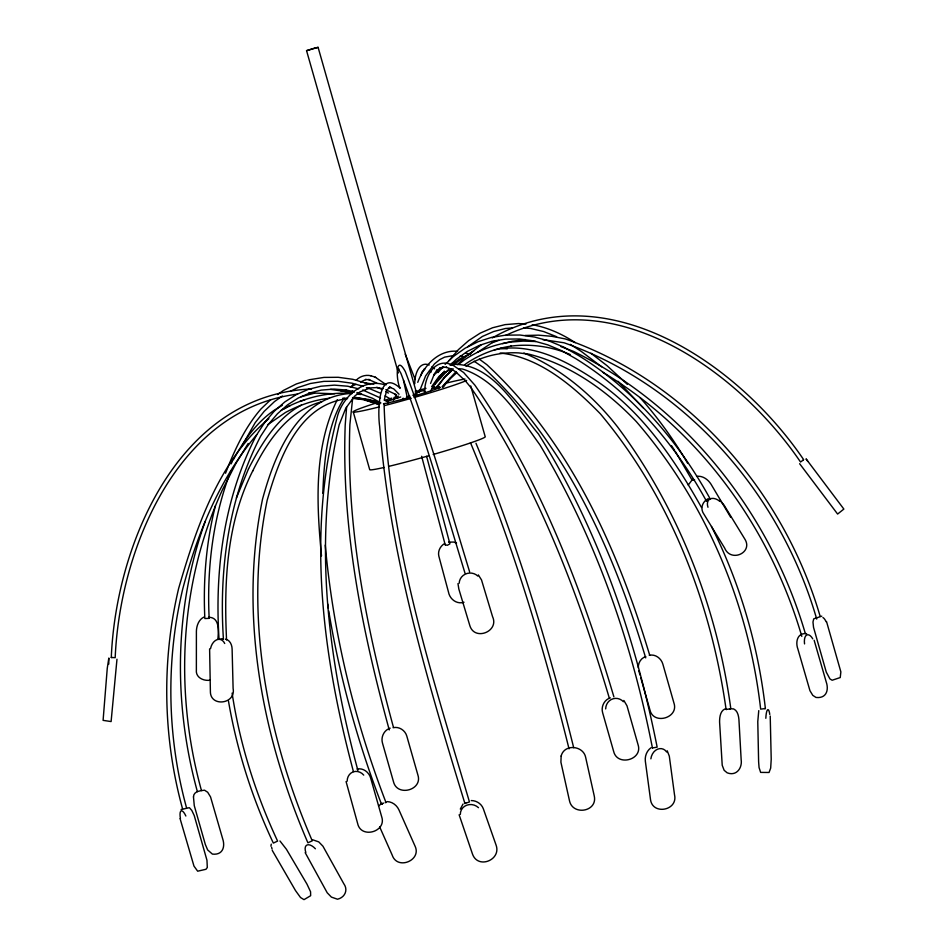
<?xml version="1.0" encoding="UTF-8"?>
<svg xmlns="http://www.w3.org/2000/svg" width="947" height="947" viewBox="0 0 947 947"><rect width="100%" height="100%" fill="white"/><g stroke="black" fill="none" stroke-linecap="round" stroke-linejoin="round"><path stroke-width="1.42" d="M217.94 638.811C218.449 631.223 219.976 617.136 208.577 617.29M322.809 493.316C324.063 461.982 326.869 424.647 344.152 398.273M384.068 403.943C388.4 540.216 430.932 672.24 469.463 801.943L464.906 803.494C427.156 680.372 389.963 555.108 379.629 426.197C377.9 414.703 376.953 366.702 400.238 388.27C396.26 382.766 394.852 352.213 405.304 371.532C430.269 437.088 449.091 504.822 469.629 571.858M116.978 659.242L111.107 721.567L103.093 720.359L107.26 668.286L108.834 658.035L108.775 664.119M426.6 456.312L449.908 543.838L447.256 545.33L445.469 544.75M297.453 394.141C176.497 409.317 119.748 550.278 115.191 657.668L111.284 657.478C115.996 543.033 179.516 394.224 311.563 388.98M448.286 363.518C432.234 359.848 423.368 381.227 424.931 393.419M209.607 648.896L210.388 691.393C210.116 707.385 236.205 704.248 233.104 688.41L232.11 649.015C232.015 644.883 229.967 639.983 225.457 639.201M638.314 667.765C638.077 662.936 640.989 657.94 645.818 656.638M346.626 407.08L345.205 425.156C341.358 528.39 362.168 630.844 389.253 729.948M397.633 398.225L394.532 393.656M414.798 383.748C414.455 376.03 418.491 360.594 429.24 364.986M464.906 803.494L465.829 802.677M393.36 400.119L394.923 397.645M403.138 398.344L403.138 399.291M407.115 398.273L406.583 396.639M384.541 398.841L386.66 390.46L389.572 387.228L388.53 387.844L390.732 387.311L389.513 387.311L393.727 388.838L399.066 394.283M352.663 398.249L349.881 424.599C346.057 527.1 366.619 628.855 393.443 727.272M347.596 398.628C298.518 404.274 279.187 458.478 267.172 500.288C243.568 614.39 266.569 735.038 312.25 840.829L307.893 842.794C261.81 736.032 238.656 614.26 262.544 499.128C274.654 454.69 297.559 396.331 351.444 393.407M758.76 710.629L757.778 721.614L758.618 761.779L759.068 767.591L760.642 772.397L769.047 772.48L770.68 768.088L771.213 759.257L770.219 716.05M451.139 364.5C491.765 361.576 515.831 407.21 538.417 433.951C598.326 528.982 635.366 637.367 657.147 747.147L652.483 747.952M384.66 384.778C363.624 378.232 344.081 395.621 337.89 414.679C306.047 531.551 322.678 656.259 353.432 771.604M215.419 505.745C206.091 542.513 203.049 580.7 204.848 618.545L209.074 618.367M388.057 403.718L387.903 402.108M430.565 383.452L434.436 373.698L437.419 369.839L436.603 370.632L440.035 368.099L439.479 368.336L443.338 367.152L442.746 367.258L446.984 367.412L445.871 367.211L450.997 368.892L455.365 371.579L465.415 380.907L470.635 387.216C535.659 481.159 576.912 589.318 609.347 698.211M205.227 521.418C174.118 607.725 173.171 703.479 197.367 791.609M420.776 375.651L422.019 371.946L424.931 368.714L423.889 369.342M236.395 497.909L248.552 468.741M460.313 809.081L463.059 803.991M225.528 473.24C234.406 450.429 244.788 427.618 260.958 408.974L270.735 399.658M230.973 470.766L229.067 475.548C212.542 521.051 206.825 569.999 209.157 618.213M387.583 403.671L388.104 401.339L387.323 401.137M505.639 335.451C616.331 282.786 739.879 372.787 800.464 461.923L800.629 461.734M424.138 391.821L424.658 390.993M688.209 485.065L693.05 478.72M417.757 382.363C423.7 365.838 438.556 349.396 457.602 351.301M453.163 368.762L445.102 376.61L437.064 386.4L438.473 388.708M351.775 386.921L353.042 384.304M231.056 463.923L232.346 461.402M248.493 468.848C261.277 444.309 276.169 418.55 301.418 405.067M241.947 445.93L255.228 422.622L264.142 411.412L274.464 401.599L282.419 395.976M430.577 391.004L437.029 380.327L444.356 371.141M337.286 399.67C313.658 447.742 316.511 504.053 321.507 555.913M431.654 386.696L438.958 376.456L442.971 373.13L451.92 369.164M271.28 844.156L270.901 846.168M233.092 460.195C243.71 440.947 256.329 422.161 274.95 409.791L282.301 405.328M248.185 443.48L235.945 463.403L222.569 489.516C179.409 583.092 174.13 691.772 201.462 790.579M403.15 398.367L403.02 400.048M450.914 365.258L452.524 362.796M434.495 384.328L443.137 373.023M438.497 372.017L442.734 366.69M443.303 386.897L450.476 377.877M356.084 380.374C359.765 376.29 365.684 374.444 371.023 375.793M442.071 386.767L456.063 371.638M711.481 526.508C740.081 583.364 758.168 645.369 765.389 708.557L760.654 709.125C748.698 603.902 705.681 501.732 636.254 421.522C607.003 390.756 569.987 364.358 528.734 354.131L518.696 352.911C500.845 351.882 481.514 356.167 466.054 366.134M442.533 387.252L447.458 381.286L456.821 372.656M434.827 384.34L448.677 369.354M433.631 375.403L440.213 369.235L443.989 367.14M449.008 360.606L458.324 349.715L468.658 340.612L480.212 333.131L492.594 327.757L505.142 324.62L518.565 323.543L525.916 324.146M450.239 371.887L452.311 369.815M457.496 364.631L463.699 358.404L481.076 344.957M256.791 434.637C219.479 478.661 197.154 533.966 182.641 589.365C165.689 661.053 167.039 736.849 186.559 807.886M451.518 370.75L444.025 378.007L439.112 384.79M445.114 364.406L453.554 356.38L465.166 348.176L478.069 341.701L491.375 337.428L505.674 335.143L519.974 335.025L534.499 337.014L549.438 341.109L563.867 347.158L578.191 355.291C634.383 389.868 678.62 441.491 710.214 498.974M450.038 365.211L456.229 359.327L467.202 351.491L479.454 345.359L492.026 341.263L505.591 339.109L519.572 338.99L533.777 340.92L547.674 344.826L561.808 350.757L575.409 358.44C631.164 392.756 675.057 443.977 706.403 501.022L706.793 501.022M398.367 372.952L306.556 50.664L314.949 48.001L318.097 47.35L416.787 393.786L412.797 395.207M318.097 47.35L306.556 50.664M415.212 392.07L416.159 391.395M708.297 498.631C702.248 501.543 699.892 508.811 703.988 514.28L724.644 548.041C730.824 563.015 753.705 552.48 744.638 538.772L723.982 505.011L719.874 500.347M467.723 346.78L482.402 336.445L493.671 331.521L505.461 328.491L512.505 327.934M651.015 747.763C646.801 750.722 644.741 756.085 645.333 761.139L650.53 799.742C652.732 815.391 678.301 810.537 674.501 794.734L669.304 756.132L667.221 750.805M692.695 479.371L692.15 480.247L694.577 479.667M344.081 391.348L345.915 389.809M354.332 391.904L346.495 390.034L333.971 389.075L321.282 390.093L309.918 392.946L298.222 398.036L287.604 404.807L277.495 413.721L268.392 424.374L260.567 436.354C228.369 498.335 218.911 569.916 223.409 638.988L222.995 639.225M378.587 805.992L382.043 803.198M477.501 352.379L495.399 340.565M268.877 418.621C218.887 460.479 196.266 527.704 178.64 588.418C161.546 660.734 162.884 737.192 182.558 808.845M267.646 424.753L285.544 412.43C299.181 405.186 314.025 399.906 329.438 398.261M453.743 364.82L462.29 358.12L473.914 350.852M803.293 460.064L801.02 461.651M458.573 364.37L464.326 359.955C478.117 350.65 493.932 344.542 510.397 342.127L523.17 341.098L535.801 341.524M464.527 364.891L466.433 363.399C479.833 354.379 495.163 348.449 511.143 346.105L510.859 346.14C530.947 343.536 551.604 346.578 570.212 354.533M434.2 386.873L433.702 387.714L434.413 388.732M444.652 543.507C440.308 546.005 437.585 551.249 438.863 556.232L448.452 591.958C449.671 599.108 456.75 604.624 464.006 602.256M360.476 382.055L366.063 379.427L365.483 379.534L369.721 379.688L368.608 379.487L376.87 383.133M451.837 364.607L459.354 359.209L471.31 353.302M277.601 394.544L283.413 390.436L296.34 383.961L309.633 379.688L323.933 377.415L338.233 377.297L352.746 379.285L370.277 384.494M437.064 386.4L437.999 386.234M328.775 610.993L329.201 613.798C340.186 678.81 357.848 742.649 381.499 804.192L382.162 803.79M385.903 802.594L385.974 802.488C354.32 719.945 333.143 633.2 325.247 545.093M492.239 337.937C606.885 272.345 739.453 364.962 803.672 459.686L803.399 459.792M281.247 410.359L283.698 408.844C304.555 397.527 328.573 391.727 352.296 393.502M284.207 408.903L286.515 407.518M708.025 499.72L706.403 501.022M350.26 386.861L355.965 384.375M350.508 392.153L352.9 390.815M111.284 657.478L112.16 657.455M204.138 616.994C198.799 619.374 196.574 625.659 196.396 631.152L196.372 669.837C195.425 677.567 203.629 681.272 210.175 680.183M290.362 391.312L297.713 387.631L310.296 383.523L323.862 381.369L337.83 381.262L352.024 383.204L363.044 386.305M725.213 708.829C720.205 710.866 719.542 717.341 719.59 722.076L722.218 765.283L724.147 770.302L727.142 772.811C736.435 776.481 742.448 768.005 741.158 759.66L738.92 719.495C738.542 715.589 737.595 710.7 733.617 708.912L731.96 708.841M390.176 728.172C384.08 730.019 380.706 737.026 382.47 743.028L393.514 781.831C397.255 797.066 422.966 790.094 417.864 774.918L406.808 736.115C405.233 730.35 399.042 726.278 393.135 727.71M610.342 697.868C604.245 699.703 600.872 706.722 602.635 712.712L613.68 751.516C617.432 766.762 643.131 759.79 638.029 744.602L626.985 705.799L623.86 700.472M287.663 406.819L290.102 405.707M382.612 803.553L383.736 803.08M500.123 353.018C539.411 357.066 572.971 385.808 600.327 413.792C670.062 497.08 711.008 602.458 726.089 709.433L730.824 708.794C717.057 607.477 678.739 509.107 617.598 426.943C592.905 395.361 561.121 368.478 523.892 353.03M415.342 390.898L418.089 390.981L419.036 392.437L425.653 375.829L434.472 363.861L439.81 359.564L444.628 357.126L454.122 355.433M492.369 342.672L498.69 340.387M730.824 708.794L729.569 709.054M321.802 401.741C287.959 410.513 267.326 441.373 252.731 470.931L252.778 470.825C226.404 522.791 223.906 582.772 226.546 639.852M301.122 396.757L314.463 393.147M299.915 401.41L305.029 399.764M821.795 616.166L813.722 618.853L812.976 622.049L813.532 627.34L826.281 672.121L829.939 678.928L832.164 680.242L840.238 677.555L840.865 671.897L826.53 621.552M181.066 809.578L189.364 807.661L191.815 810.454L194.218 815.509L206.967 860.29L207.298 867.511L205.961 869.287L197.663 871.193L193.969 866.091L180.06 818.575M409.802 396.071L407.139 396.757M806.631 633.661C797.196 632.537 795.314 642.22 797.871 648.991L809.957 690.706L812.786 695.358L815.994 697.442C826.447 698.685 829.016 690.032 826.234 681.994L814.148 640.279M382.15 804.098L381.499 804.192M502.62 343.607L512.469 341.216L525.384 339.523M385.311 802.547L385.974 802.488M414.881 394.118L416.787 393.786M494.346 349.94C531.965 341.512 567.857 361.707 598.031 381.901C643.51 413.129 674.88 460.159 701.502 507.497M726.74 709.445L726.089 709.433M448.582 542.122L453.708 542.063L456.549 543.057M649.287 655.312C655.348 653.844 661.302 658.461 662.876 664.202L673.933 703.005C679.129 718.004 653.134 725.438 649.867 709.646L640.788 677.78M357.043 769.094C363.103 767.626 369.058 772.255 370.632 777.984L381.688 816.788C386.885 831.786 360.89 839.22 357.623 823.428L346.069 781.559M220.911 638.763L223.409 638.988M696.554 476.377C702.437 475.418 707.977 479.395 710.996 484.166L730.634 517.216M764.608 708.534L765.389 708.557M525.064 335.475L538.488 335.167L551.888 336.315L565.3 338.931C688.942 382.197 783.796 491.789 820.173 616.426M308.829 392.887L334.528 393.763M312.652 839.776L318.76 841.895L322.939 846.204L343.737 883.646C348.378 889.86 345.016 897.436 337.511 899.224L331.403 897.105L327.224 892.796L305.171 852.631M342.743 398.225L347.004 398.273M500.395 348.295L507.225 348.887M357.93 393.49L360.854 393.538M353.326 398.154L368.868 399.456L380.031 402.795M341.05 391.016L353.681 392.236M523.88 327.958L530.64 328.455L543.685 331.568L556.635 336.706M542.749 339.594L564.092 342.79C686.954 385.938 780.908 495.127 816.716 619.089M357.658 393.952L361.683 394.295M352.544 397.586L361.209 398.32L380.907 402.949M458.81 368.726L462.574 369.034C497.341 380.209 519.252 416.42 539.908 444.853C595.604 537.849 631.767 641.924 652.447 748.083M364.926 382.86L373.876 384.127M366.347 387.749L369.188 388.01M471.263 800.558C476.471 800.535 481.502 803.802 483.313 808.726L496.086 845.115C501.484 859.994 477.915 869.547 472.494 854.064L459.129 814.775M330.574 389.371L352.272 392.555M352.698 398.332L362.606 399.539L379.617 404.416M387.063 801.612C392.212 801.671 396.781 805.199 398.888 809.78L415.046 846.133C421.865 860.35 397.29 870.589 392.188 855.082L379.629 826.802M356.924 394.094L359.529 394.414M460.218 355.942L462.905 356.392M383.05 388.708L376.314 387.595L370.372 387.903L359.943 391.892L354.616 396.177L345.797 408.157L339.192 424.73C312.794 538.867 327.52 658.603 357.907 770.432M357.978 393.881L360.819 394.544M355.634 397.361L363.991 399.303L378.895 404.606M532.214 324.714C547.709 327.437 562.175 334.042 575.255 342.648M358.724 388.85L347.644 386.21L334.398 385.133L320.962 386.21L308.414 389.359L296.032 394.733L284.822 401.93L274.18 411.294L264.888 422.184L256.554 435.016C224.072 497.483 214.531 569.644 219.053 639.284M356.948 392.532L372.538 398.285L380.232 402.558M452.465 364.891L463.628 372.502L474.838 385.098C540.027 479.277 581.375 587.685 613.893 696.85M375.19 377.166L386.352 384.766M447.753 363.34L452.986 365.068M370.49 375.616L375.722 377.332M465.699 352.876L470.434 354.58M385.82 389.702L396.556 394.828M560.932 346.626L573.385 351.349C686.457 406.748 770.254 513.605 805.376 633.673M436.153 386.814L437.123 387.276M362.713 390.01L380.528 397.989M376.823 387.252L382.055 389.454M367.176 387.643L379.996 393.041M474.068 361.221L483.171 367.329C566.164 444.179 613.656 551.272 645.688 657.881M384.056 399.954L386.412 401.256M385.879 391.632L388.424 393.076M385.038 395.905L391.336 399.492M398.924 369.07L398.083 368.395L400.901 373.296C425.677 438.745 444.557 506.29 465.001 573.172M602.647 372.183C699.703 430.518 770.254 528.237 801.813 636.384M435.218 388.72L433.087 386.435L436.034 388.306M570.272 344.377L581.186 351.349L601.629 366.773M397.302 397.018L394.236 397.302L393.384 399.504M590.916 353.207L607.098 365.731L627.328 384.34M479.265 359.114L486.805 364.631C569.845 441.491 617.527 548.526 649.689 655.158M438.982 387.134L439.692 387.702M439.467 387.536L438.816 387.015M432.081 366.655L434.566 368.845M429.547 370.703L431.074 372.124M426.114 393.348L425.321 392.283M439.337 386.909L440.059 387.631M406.879 397.645L407.435 398.344L403.469 380.138M279.957 840.96L286.444 849.305L306.958 884.096L310.569 891.778L310.652 895.708L303.999 899.65L300.507 897.507L295.488 890.559L272.251 850.418M618.036 381.298L643.06 407.755M639.983 397.586C658.118 417.84 673.992 440.047 687.759 463.474M436.389 370.703L438.011 372.597M478.33 574.912L481.514 579.931L492.558 616.651C499.46 631.436 474.696 641.308 469.878 625.754L458.833 589.022L457.969 583.612M807.779 461.402L806.063 458.881L843.86 509.072L837.61 514.055L799.635 463.71M671.482 445.67L674.513 450.227M396.32 397.586L396.556 398.214M675.27 451.364L692.15 480.247M405.221 354.154L415.224 379.593M470.481 442.734C511.925 541.72 543.116 644.789 569.029 748.84M475.962 443.232C516.861 541.802 547.993 644.232 573.704 747.739M638.811 670.855L639.994 675.01M470.742 385.926L485.184 436.614A60.099 2.829 -15.9 0 1 433.181 454.477M353.278 411.992L369.732 469.736A60.099 2.829 -15.9 0 0 384.198 467.427M445.291 545.176L421.628 456.276M228.476 701.1C236.928 750.19 252.08 798.061 273.352 843.09L277.601 841.09C255.666 794.202 239.899 744.33 232.11 693.121M327.686 603.973L328.337 608.175M605.678 708.924A10.819 10.322 82.8 0 1 623.41 701.727M707.977 507.272A10.819 7.031 48.5 0 1 710.155 498.915A10.819 7.031 48.5 0 1 719.898 501.425M650.873 758.831A10.819 8.701 -75.9 0 1 657.455 749.231A10.819 8.701 -75.9 0 1 666.7 752.036M822.919 617.551A10.819 3.196 73.3 0 1 826.222 621.871M305.822 852.454A10.819 5.433 55 0 1 307.148 844.949A10.819 5.433 55 0 1 315.398 848.784M180.439 818.48A10.819 3.196 73.3 0 1 181.149 810.881A10.819 3.196 73.3 0 1 185.861 816.018M210.53 648.624A10.819 7.588 -78.7 0 1 217.029 639.675A10.819 7.588 -78.7 0 1 224.711 643.498M460.325 814.408A10.819 10.05 19.3 0 1 466.753 805.199A10.819 10.05 19.3 0 1 478.495 807.684M347.158 781.228A10.819 9.565 69 0 1 353.113 771.912A10.819 9.565 69 0 1 363.731 775.108M459.2 583.21A10.819 10.263 -9.4 0 1 477.833 576.107M765.827 718.299A10.819 2.178 -90 0 1 767.543 709.824A10.819 2.178 -90 0 1 769.781 714.44M804.548 643.913A10.819 5.043 75.5 0 1 806.584 635.094A10.819 5.043 75.5 0 1 812.763 638.858M466.646 380.434A60.099 2.829 -15.9 0 1 414.005 397.527M411.27 398.308A60.099 2.829 -15.9 0 1 384.742 405.529M378.942 406.997A60.099 2.829 -15.9 0 1 376.799 402.783M384.79 400.261A60.099 2.829 -15.9 0 1 391.75 398.131M395.799 396.923A60.099 2.829 -15.9 0 1 398.474 396.13M419.012 390.247A60.099 2.829 -15.9 0 1 425.984 388.341M445.836 383.192A60.099 2.829 -15.9 0 1 465.001 379.049M429.086 455.661A60.099 2.829 -15.9 0 1 388.755 466.362M431.714 388.53A30.055 1.421 -15.9 0 1 438.141 388.234A30.055 1.421 -15.9 0 1 413.756 396.118M409.992 397.195A30.055 1.421 -15.9 0 1 383.511 403.706M387.193 401.374A30.055 1.421 -15.9 0 1 400.676 397.006M417.035 392.283A30.055 1.421 -15.9 0 1 424.149 390.389M272.109 849.092A10.819 2.45 59.3 0 1 271.623 847.305M193.472 796.877L194.265 805.637L205.321 844.44L207.665 849.944L212.388 854.099C222.841 855.33 225.398 846.689 222.628 838.651L210.542 796.924L207.701 792.272L204.505 790.189C200.184 790.828 193.65 791.183 193.472 796.877M561.145 756.037L560.908 762.193L569.49 800.76C572.698 816.054 598.054 811.709 594.195 795.752L585.613 757.174C583.127 745.467 564.234 743.644 561.145 756.037"/></g></svg>
